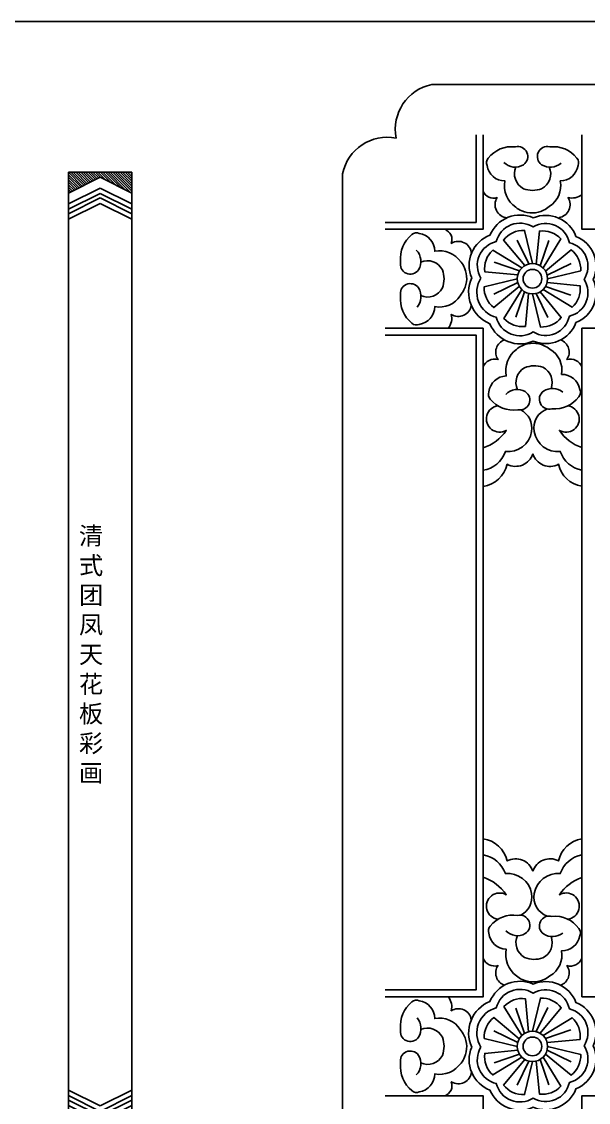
# Model space of a CAD drawing. Extents: x -66030 to 95157, y -13132 to 45879.
# Drawn here: x -44110 to -43135, y 6151 to 8010 of the extents above; entities that cross this region are included whole.
import ezdxf

# ---------------------------------------------------------------- set-up
doc = ezdxf.new("R2010")
doc.units = 0
doc.header["$LTSCALE"] = 100
doc.header["$MEASUREMENT"] = 0
for name, color, linetype in [('3', 11, 'CONTINUOUS'), ('4', 121, 'CONTINUOUS'), ('BH', 21, 'CONTINUOUS'), ('TEXT', 105, 'CONTINUOUS')]:
    doc.layers.add(name, color=color, linetype=linetype)
doc.styles.add('HZ', font='simhei.ttf')

# ---------------------------------------------------------------- blocks, each defined once
blk = doc.blocks.new('A$C7474708E')
at = {"layer": '3'}
for p, q in [((0, 1106.4), (0, 0)), ((0, 1106.4), (0, 1082.4)), ((0, 1106.4), (72.5, 1106.4)), ((72.5, 1106.4), (72.5, 0)), ((72.5, 1106.4), (72.5, 1082.4)), ((0, 1082.4), (36.3, 1100.6)), ((36.3, 1100.6), (72.5, 1082.4)), ((0, 1070), (36.3, 1088.1)), ((0, 1063.8), (36.3, 1081.9)), ((36.3, 1088.1), (72.5, 1070)), ((36.3, 1081.9), (72.5, 1063.8)), ((0, 1058.6), (36.3, 1076.8)), ((0, 1052.4), (36.3, 1070.6)), ((0, 1070), (0, 1063.8)), ((36.3, 1076.8), (72.5, 1058.6)), ((36.3, 1070.6), (72.5, 1052.4)), ((72.5, 1070), (72.5, 1063.8)), ((0, 1058.6), (0, 1052.4)), ((72.5, 1058.6), (72.5, 1052.4)), ((0, 54), (36.3, 35.9)), ((36.3, 35.9), (72.5, 54)), ((72.5, 47.8), (72.5, 54)), ((0, 47.8), (36.3, 29.6)), ((0, 42.7), (36.3, 24.5)), ((36.3, 29.6), (72.5, 47.8)), ((36.3, 24.5), (72.5, 42.7)), ((72.5, 36.4), (72.5, 42.7)), ((0, 36.4), (36.3, 18.3)), ((36.3, 18.3), (72.5, 36.4)), ((0, 24), (36.3, 5.9)), ((36.3, 5.9), (72.5, 24)), ((72.5, 0), (72.5, 24)), ((0, 0), (72.5, 0))]:
    blk.add_line(p, q, dxfattribs=at)
at = {"layer": 'BH'}
for p, q in [((15.8, 1090.3), (0, 1106.2)), ((13.9, 1089.4), (0, 1103.3)), ((17.7, 1091.3), (2.6, 1106.4)), ((19.6, 1092.2), (5.4, 1106.4)), ((21.5, 1093.2), (8.2, 1106.4)), ((23.4, 1094.1), (11.1, 1106.4)), ((25.3, 1095.1), (13.9, 1106.4)), ((27.1, 1096), (16.7, 1106.4)), ((29, 1096.9), (19.5, 1106.4)), ((30.9, 1097.9), (22.4, 1106.4)), ((32.8, 1098.8), (25.2, 1106.4)), ((34.7, 1099.8), (28, 1106.4)), ((37.2, 1100.1), (30.9, 1106.4)), ((42.9, 1097.2), (33.7, 1106.4)), ((48.5, 1094.4), (36.5, 1106.4)), ((54.2, 1091.6), (39.3, 1106.4)), ((59.8, 1088.8), (42.2, 1106.4)), ((65.5, 1085.9), (45, 1106.4)), ((71.2, 1083.1), (47.8, 1106.4)), ((72.5, 1084.6), (50.7, 1106.4)), ((72.5, 1087.4), (53.5, 1106.4)), ((72.5, 1090.2), (56.3, 1106.4)), ((72.5, 1093.1), (59.1, 1106.4)), ((72.5, 1095.9), (62, 1106.4)), ((72.5, 1098.7), (64.8, 1106.4)), ((72.5, 1101.5), (67.6, 1106.4)), ((72.5, 1104.4), (70.5, 1106.4)), ((12.1, 1088.5), (0, 1100.5)), ((10.2, 1087.5), (0, 1097.7)), ((8.3, 1086.6), (0, 1094.9)), ((6.4, 1085.6), (0, 1092)), ((4.5, 1084.7), (0, 1089.2)), ((2.6, 1083.7), (0, 1086.4)), ((0.7, 1082.8), (0, 1083.5)), ((21.3, 0), (0, 21.3)), ((18.4, 0), (0, 18.4)), ((15.6, 0), (0, 15.6)), ((12.8, 0), (0, 12.8)), ((24.1, 0), (0.2, 23.9)), ((26.9, 0), (5.8, 21.1)), ((29.7, 0), (11.5, 18.3)), ((32.6, 0), (17.2, 15.4)), ((35.4, 0), (22.8, 12.6)), ((63.7, 0), (50.6, 13.1)), ((66.5, 0), (52.5, 14)), ((69.3, 0), (54.4, 14.9)), ((72.2, 0), (56.3, 15.9)), ((72.5, 2.5), (58.2, 16.8)), ((72.5, 5.3), (60.1, 17.8)), ((72.5, 8.2), (61.9, 18.7)), ((72.5, 11), (63.8, 19.7)), ((72.5, 13.8), (65.7, 20.6)), ((72.5, 16.6), (67.6, 21.6)), ((72.5, 19.5), (69.5, 22.5)), ((72.5, 22.3), (71.4, 23.4)), ((9.9, 0), (0, 9.9)), ((7.1, 0), (0, 7.1)), ((4.3, 0), (0, 4.3)), ((1.5, 0), (0, 1.5)), ((38.2, 0), (28.5, 9.8)), ((41.1, 0), (34.1, 6.9)), ((43.9, 0), (37.4, 6.5)), ((46.7, 0), (39.3, 7.4)), ((49.5, 0), (41.2, 8.3)), ((52.4, 0), (43.1, 9.3)), ((55.2, 0), (45, 10.2)), ((58, 0), (46.9, 11.2)), ((60.9, 0), (48.7, 12.1))]:
    blk.add_line(p, q, dxfattribs=at)

msp = doc.modelspace()

# ---------------------------------------------------------------- linework, layer by layer
at = {"layer": '3', "color": 2}
msp.add_line((-66009.4, 8010), (95156.9, 8010), dxfattribs=at)
at = {"layer": '4'}
for p, q in [((-43257.5, 7634.4), (-43237.3, 7593.2)), ((-43202.6, 7633.7), (-43217.5, 7590.2)), ((-43296.8, 7596.1), (-43253.4, 7581.2)), ((-43164.4, 7594.3), (-43205.6, 7574.2)), ((-43297.5, 7541.2), (-43256.3, 7561.4)), ((-43165.1, 7539.5), (-43208.5, 7554.4)), ((-43259.3, 7501.9), (-43244.4, 7545.4)), ((-43204.4, 7501.2), (-43224.6, 7542.4)), ((-43259.3, 6313.7), (-43244.4, 6270.2)), ((-43204.4, 6314.4), (-43224.6, 6273.2)), ((-43297.5, 6274.3), (-43256.3, 6254.2)), ((-43165.1, 6276.1), (-43208.5, 6261.2)), ((-43296.8, 6219.5), (-43253.4, 6234.4)), ((-43164.4, 6221.2), (-43205.6, 6241.4)), ((-43257.5, 6181.2), (-43237.3, 6222.4)), ((-43202.6, 6181.9), (-43217.5, 6225.4))]:
    msp.add_line(p, q, dxfattribs=at)
for points in [[(-43557.6, 7748.4, -0.410539), (-43465.5, 7809.8, -0.410539), (-43404.1, 7901.8), (-41767.9, 7901.8, -0.410539), (-41706.6, 7809.8, -0.410539), (-41614.5, 7748.4), (-41614.5, 6096.7, -0.410539), (-41706.6, 6035.3, -0.410539), (-41767.9, 5943.3), (-43404.1, 5943.3, -0.410539), (-43465.5, 6035.3, -0.410539), (-43557.6, 6096.7)], [(-43335.5, 7569.2, -0.423982), (-43304, 7642.9, -0.420661), (-43229.5, 7672.6, -0.423641), (-43156, 7640.7, -0.425198), (-43126.3, 7566.6, -0.425198), (-43156, 7492.4, -0.423641), (-43229.5, 7460.6, -0.421993), (-43304.1, 7490.5, -0.425642)], [(-43335.5, 6246.4, 0.423982), (-43304, 6172.7, 0.420661), (-43229.5, 6143, 0.423641), (-43156, 6174.9, 0.425198), (-43126.3, 6249, 0.425198), (-43156, 6323.2, 0.423641), (-43229.5, 6355, 0.421993), (-43304.1, 6325.1, 0.425642)]]:
    msp.add_lwpolyline(points, format="xyb", close=True, dxfattribs=at)
for points in [[(-43327.9, 7815.4), (-43327.9, 7664.8), (-43484.3, 7664.8)], [(-43484.3, 7470.8), (-43327.9, 7470.8), (-43327.9, 6344.8), (-43484.3, 6344.8)]]:
    msp.add_lwpolyline(points, dxfattribs=at)
for points in [[(-43280, 7767.7, 0.35407), (-43246.3, 7763.9, 0.838332), (-43260.3, 7794.5, 0.26672), (-43306.9, 7775, 0.314427), (-43309, 7762.5, 0.369989), (-43278.4, 7736, 0.292926), (-43259.5, 7690.7, 0.099814), (-43249.4, 7684.7, 0.228766), (-43211.9, 7685.7, 0.050603), (-43201.9, 7692.1, 0.310937), (-43183.1, 7736, 0.369989), (-43152.4, 7762.5, 0.314427), (-43154.5, 7775, 0.26672), (-43201.2, 7794.5, 0.838332), (-43215.1, 7763.9, 0.319484), (-43181.8, 7766.3)], [(-43202, 7760.1, -0.395368), (-43215.1, 7722.7, -0.187473), (-43246.3, 7722.7, -0.395368), (-43259.5, 7760.1)], [(-43274.5, 7672.7, -0.56785), (-43291.7, 7707.4, -0.400322), (-43315.9, 7718.1, -0.400322)], [(-43185.2, 7672.9, 0.541742), (-43169.7, 7707.4, 0.220663), (-43145.9, 7712.2)], [(-43319.7, 7569, -0.515595), (-43293.1, 7631.6, -0.510716), (-43229.7, 7656.9, -0.515594), (-43167.3, 7629.7, -0.520492), (-43142.2, 7566.6, -0.520492), (-43167.3, 7503.5, -0.515594), (-43229.7, 7476.3, -0.510716), (-43293.1, 7501.5, -0.510332), (-43319.7, 7569)], [(-43430.9, 7616.8, -0.35407), (-43427, 7583.2, -0.838332), (-43457.7, 7597.1, -0.26672), (-43438.2, 7643.8, -0.314427), (-43425.6, 7645.9, -0.369989), (-43399.1, 7615.2, -0.292926), (-43353.8, 7596.4, -0.099814), (-43347.8, 7586.3, -0.228766), (-43348.9, 7548.7, -0.050603), (-43355.2, 7538.7, -0.310937), (-43399.1, 7519.9, -0.369989), (-43425.6, 7489.3, -0.314427), (-43438.2, 7491.4, -0.26672), (-43457.7, 7538, -0.838332), (-43427, 7552, -0.319484), (-43429.5, 7518.7)], [(-43335.9, 7611.4, 0.56785), (-43370.5, 7628.6, 0.400322), (-43381.3, 7652.8, 0.400322)], [(-43230.9, 7593.9), (-43244.6, 7650.8, 0.246463), (-43280.5, 7634.3), (-43244.1, 7590.4)], [(-43212.5, 7586.3), (-43181.9, 7636.2, 0.246463), (-43219, 7649.8), (-43224.3, 7593.1)], [(-43249.4, 7586.3), (-43299.3, 7616.9, 0.246463), (-43313, 7579.8), (-43256.2, 7574.4)], [(-43204.8, 7567.8), (-43147.9, 7581.5, 0.246463), (-43164.5, 7617.3), (-43208.4, 7581)], [(-43423.3, 7538.8, 0.395368), (-43385.9, 7552, 0.187473), (-43385.9, 7583.2, 0.395368), (-43423.3, 7596.3)], [(-43257.1, 7567.8), (-43314, 7554.1, 0.246463), (-43297.4, 7518.3), (-43253.5, 7554.6)], [(-43249.4, 7549.3), (-43280, 7499.4, 0.246463), (-43242.9, 7485.8), (-43237.6, 7542.5)], [(-43212.5, 7549.3), (-43162.6, 7518.7, 0.246463), (-43148.9, 7555.8), (-43205.7, 7561.1)], [(-43231, 7541.7), (-43217.3, 7484.8, 0.246463), (-43181.4, 7501.3), (-43217.8, 7545.2)], [(-43336.1, 7522, -0.541742), (-43370.5, 7506.6, -0.220663), (-43375.4, 7482.8)], [(-43279.3, 7462.7, 0.488711), (-43290.2, 7428.9, 0.383007), (-43315.9, 7416.1)], [(-43276.7, 7368.9, -0.35407), (-43243.3, 7373.7, -0.838332), (-43256.3, 7342.6, -0.26672), (-43303.5, 7360.8, -0.314427), (-43305.9, 7373.3, -0.369989), (-43276, 7400.7, -0.292926), (-43258.5, 7446.4, -0.099814), (-43248.5, 7452.7, -0.228766), (-43210.9, 7452.7, -0.050603), (-43200.8, 7446.7, -0.310937), (-43180.8, 7403.3, -0.369989), (-43149.4, 7377.6, -0.314427), (-43151.2, 7365, -0.26672), (-43197.3, 7344.2, -0.838332), (-43212, 7374.5, -0.319484), (-43178.7, 7373)], [(-43182.4, 7462.7, -0.48607), (-43171.7, 7428.9, -0.383007), (-43145.9, 7416.1)], [(-43199, 7378.6, 0.395368), (-43213.2, 7415.6, 0.187473), (-43244.4, 7414.8, 0.395368), (-43256.5, 7377)], [(-43290.1, 7349.2, 1.229757), (-43276, 7307.1, -0.170214), (-43315.9, 7276.9)], [(-43315.9, 7238.4, 0.282647), (-43277.5, 7270.8, 0.397275), (-43232.5, 7305, 0.335284), (-43251.2, 7342.2, 0.335284)], [(-43146.2, 7238.6, -0.273348), (-43183, 7270.8, -0.397275), (-43228, 7305, -0.370591), (-43205.3, 7343.9)], [(-43170, 7349.2, -1.218925), (-43184.5, 7307.1, 0.164361), (-43146.2, 7277.4)], [(-43315.9, 7210.8, 0.316056), (-43274.4, 7248.8, 0.465679), (-43230.3, 7266.7, 0.495843)], [(-43146.2, 7211, -0.306797), (-43186.1, 7248.8, -0.465679), (-43230.3, 7266.7, -0.495843)], [(-43315.9, 6604.8, -0.316056), (-43274.4, 6566.8, -0.465679), (-43230.3, 6548.9, -0.495843)], [(-43146.2, 6604.6, 0.306797), (-43186.1, 6566.8, 0.465679), (-43230.3, 6548.9, 0.495843)], [(-43315.9, 6577.2, -0.282647), (-43277.5, 6544.8, -0.397275), (-43232.5, 6510.6, -0.335284), (-43251.2, 6473.3, -0.335284)], [(-43146.2, 6577, 0.273348), (-43183, 6544.8, 0.397275), (-43228, 6510.6, 0.370591), (-43205.3, 6471.7)], [(-43290.1, 6466.4, -1.229757), (-43276, 6508.5, 0.170214), (-43315.9, 6538.7)], [(-43170, 6466.4, 1.218925), (-43184.5, 6508.5, -0.164361), (-43146.2, 6538.1)], [(-43276.7, 6446.7, 0.35407), (-43243.3, 6441.9, 0.838332), (-43256.3, 6473, 0.26672), (-43303.5, 6454.8, 0.314427), (-43305.9, 6442.3, 0.369989), (-43276, 6414.9, 0.292926), (-43258.5, 6369.1, 0.099814), (-43248.5, 6362.9, 0.228766), (-43210.9, 6362.9, 0.050603), (-43200.8, 6368.9, 0.310937), (-43180.8, 6412.3, 0.369989), (-43149.4, 6437.9, 0.314427), (-43151.2, 6450.6, 0.26672), (-43197.3, 6471.3, 0.838332), (-43212, 6441.1, 0.319484), (-43178.7, 6442.6)], [(-43199, 6437, -0.395368), (-43213.2, 6400, -0.187473), (-43244.4, 6400.8, -0.395368), (-43256.5, 6438.6)], [(-43279.3, 6352.9, -0.488711), (-43290.2, 6386.7, -0.383007), (-43315.9, 6399.5)], [(-43182.4, 6352.9, 0.48607), (-43171.7, 6386.7, 0.383007), (-43145.9, 6399.5)], [(-43319.7, 6246.6, 0.515595), (-43293.1, 6184, 0.510716), (-43229.7, 6158.7, 0.515594), (-43167.3, 6185.9, 0.520492), (-43142.2, 6249, 0.520492), (-43167.3, 6312.1, 0.515594), (-43229.7, 6339.3, 0.510716), (-43293.1, 6314.1, 0.510332), (-43319.7, 6246.6)], [(-43430.9, 6198.8, 0.35407), (-43427, 6232.4, 0.838332), (-43457.7, 6218.5, 0.26672), (-43438.2, 6171.8, 0.314427), (-43425.6, 6169.7, 0.369989), (-43399.1, 6200.4, 0.292926), (-43353.8, 6219.2, 0.099814), (-43347.8, 6229.3, 0.228766), (-43348.9, 6266.9, 0.050603), (-43355.2, 6276.9, 0.310937), (-43399.1, 6295.7, 0.369989), (-43425.6, 6326.3, 0.314427), (-43438.2, 6324.2, 0.26672), (-43457.7, 6277.6, 0.838332), (-43427, 6263.6, 0.319484), (-43429.5, 6296.9)], [(-43336.1, 6293.6, 0.541742), (-43370.5, 6309, 0.220663), (-43375.4, 6332.8)], [(-43249.4, 6266.3), (-43280, 6316.2, -0.246463), (-43242.9, 6329.8), (-43237.6, 6273.1)], [(-43231, 6273.9), (-43217.3, 6330.8, -0.246463), (-43181.4, 6314.3), (-43217.8, 6270.4)], [(-43257.1, 6247.8), (-43314, 6261.5, -0.246463), (-43297.4, 6297.3), (-43253.5, 6261)], [(-43212.5, 6266.3), (-43162.6, 6296.9, -0.246463), (-43148.9, 6259.8), (-43205.7, 6254.4)], [(-43423.3, 6276.8, -0.395368), (-43385.9, 6263.6, -0.187473), (-43385.9, 6232.4, -0.395368), (-43423.3, 6219.3)], [(-43204.8, 6247.8), (-43147.9, 6234.1, -0.246463), (-43164.5, 6198.3), (-43208.4, 6234.6)], [(-43249.4, 6229.3), (-43299.3, 6198.7, -0.246463), (-43313, 6235.8), (-43256.2, 6241.1)], [(-43212.5, 6229.3), (-43181.9, 6179.4, -0.246463), (-43219, 6165.8), (-43224.3, 6222.5)], [(-43230.9, 6221.7), (-43244.6, 6164.8, -0.246463), (-43280.5, 6181.3), (-43244.1, 6225.2)], [(-43335.9, 6204.2, -0.56785), (-43370.5, 6187, -0.400322), (-43381.3, 6162.8, -0.400322)]]:
    msp.add_lwpolyline(points, format="xyb", dxfattribs=at)
for centre, radius in [((-43230.9, 7567.8), 26.1), ((-43230.9, 7567.8), 16.1), ((-43230.9, 6247.8), 26.1), ((-43230.9, 6247.8), 16.1)]:
    msp.add_circle(centre, radius, dxfattribs=at)
at = {"layer": 'TEXT'}
for p, q in [((-43145.9, 7482.8), (-43145.9, 6332.8)), ((-41995.9, 7482.8), (-43145.9, 7482.8)), ((-43145.9, 6332.8), (-41995.9, 6332.8))]:
    msp.add_line(p, q, dxfattribs=at)
for points in [[(-43315.9, 7815.4), (-43315.9, 7652.8), (-43484.3, 7652.8)], [(-41995.9, 7815.4), (-41995.9, 7652.8), (-43145.9, 7652.8), (-43145.9, 7815.4)], [(-43484.3, 7482.8), (-43315.9, 7482.8), (-43315.9, 6332.8), (-43484.3, 6332.8)], [(-43315.9, 6000.2), (-43315.9, 6162.8), (-43484.3, 6162.8)], [(-41995.9, 6000.2), (-41995.9, 6162.8), (-43145.9, 6162.8), (-43145.9, 6000.2)]]:
    msp.add_lwpolyline(points, dxfattribs=at)

# ---------------------------------------------------------------- block references
at = {"layer": '4', "xscale": 1.5, "yscale": 1.5, "zscale": 1.5}
msp.add_blockref('A$C7474708E', (-44029.1, 6091.5), dxfattribs=at)

# ---------------------------------------------------------------- texts
at = {"layer": 'TEXT', "insert": (-44011.2, 6920.3), "char_height": 30.6, "attachment_point": 4, "style": 'HZ'}
msp.add_mtext('清\\P式\\P团\\P凤\\P天\\P花\\P板\\P彩\\P画', dxfattribs=at)

doc.saveas('drawing.dxf')
